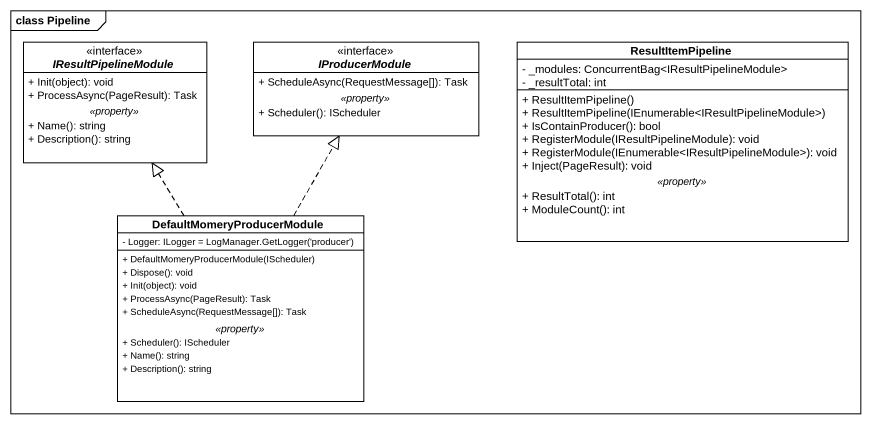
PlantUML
@startuml
mainframe class Pipeline
hide circle
hide empty members
skinparam classAttributeIconSize 0
interface IResultPipelineModule {
  + Init(object): void
  + ProcessAsync(PageResult): Task
  .. <<property>> ..
  + Name(): string
  + Description(): string
}
interface IProducerModule {
  + ScheduleAsync(RequestMessage[]): Task
  .. <<property>> ..
  + Scheduler(): IScheduler
}
class ResultItemPipeline {
  - _modules: ConcurrentBag<IResultPipelineModule>
  - _resultTotal: int
  --
  + ResultItemPipeline()
  + ResultItemPipeline(IEnumerable<IResultPipelineModule>)
  + IsContainProducer(): bool
  + RegisterModule(IResultPipelineModule): void
  + RegisterModule(IEnumerable<IResultPipelineModule>): void
  + Inject(PageResult): void
  .. <<property>> ..
  + ResultTotal(): int
  + ModuleCount(): int
}
class DefaultMomeryProducerModule {
  {field} - Logger: ILogger = LogManager.GetLogger('producer')
  --
  + DefaultMomeryProducerModule(IScheduler)
  + Dispose(): void
  + Init(object): void
  + ProcessAsync(PageResult): Task
  + ScheduleAsync(RequestMessage[]): Task
  .. <<property>> ..
  + Scheduler(): IScheduler
  + Name(): string
  + Description(): string
}
DefaultMomeryProducerModule .up.|> IResultPipelineModule
DefaultMomeryProducerModule .up.|> IProducerModule
@enduml
